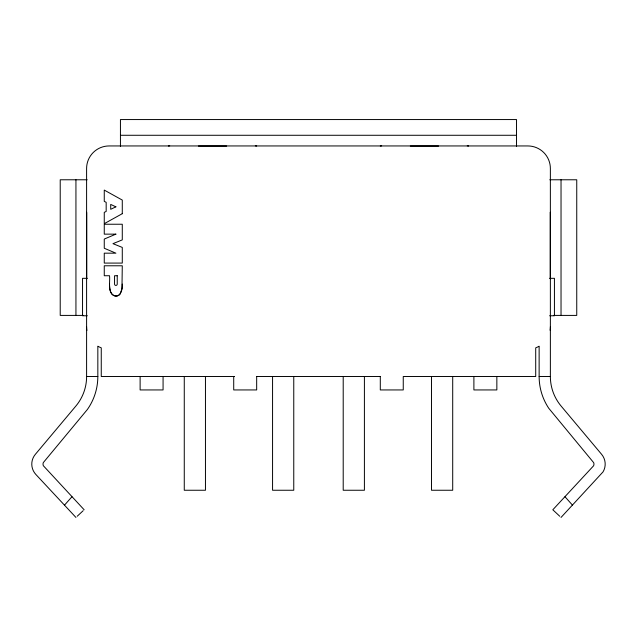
<?xml version="1.0" encoding="UTF-8"?>
<svg xmlns="http://www.w3.org/2000/svg" width="637" height="637" viewBox="0 0 637 637"><rect width="100%" height="100%" fill="white"/><g stroke="black" fill="none" stroke-linecap="round" stroke-linejoin="round"><path stroke-width="0.96" d="M122.28 284.086C122.527 288.68 121.229 296.874 114.971 296.006C107.096 293.195 110.336 281.896 109.524 275.733L104.261 275.733L104.261 265.78L122.28 265.78L121.962 288.792L120.146 293.928A5.008 5.008 0 0 1 115.886 296.07C110.058 295.855 109.564 288.465 109.524 284.086M64.48 505.157L71.981 496.733M561.03 517.443L603.056 471.866A15.431 15.288 0 0 0 601.631 454.348L561.125 406.08A46.66 46.23 0 0 1 550.376 376.491L550.368 168.479A22.534 22.534 0 0 0 527.834 145.945L109.134 145.945A22.534 22.534 0 0 0 86.6 168.479L86.6 376.515A46.644 46.214 0 0 1 75.835 406.095L35.338 454.348A15.423 15.28 0 0 0 35.863 474.469L75.938 517.443M77.196 516.273L83.184 510.683M120.441 135.275L516.527 135.275M198.394 146.064L226.653 146.064M410.316 146.064L438.574 146.064M87.158 179.777L60.22 179.777L60.22 315.411L83.495 315.411M549.811 179.777L576.748 179.777L576.748 315.411L553.473 315.411M87.317 278.321L82.539 278.321L82.539 315.761L87.317 315.761M549.651 278.321L554.429 278.321L554.429 315.761L549.651 315.761M86.6 376.515L97.835 376.515L97.835 346.209A22.534 22.534 0 0 0 101.259 347.826L101.259 376.515L234.575 376.515M256.416 376.515L380.552 376.515M380.297 376.515L380.297 389.94L403.253 389.94L403.253 376.515L535.709 376.515L535.709 347.826A22.534 22.534 0 0 0 539.133 346.209L539.133 376.515L550.368 376.515M559.772 516.273L552.82 509.783L593.565 465.822A4.045 4.013 0 0 0 593.676 462.661L548.736 408.245A58.126 57.593 0 0 1 539.141 376.499M84.156 509.783L43.372 465.751A4.045 4.013 0.1 0 1 43.324 462.589L87.38 409.487A58.102 57.569 0 0 0 97.827 376.515M564.987 496.733L572.488 505.157M561.03 179.777L561.03 315.411M550.249 212.495L550.249 278.735M516.527 146.494L516.527 119.557L120.441 119.557L120.441 146.494M496.852 376.515L496.852 389.94L473.896 389.94L473.896 376.515M452.708 376.515L452.708 490.251L431.512 490.251L431.512 376.515M364.404 376.515L364.404 490.251L343.208 490.251L343.208 376.515M293.761 376.515L293.761 490.251L272.564 490.251L272.564 376.515M256.671 376.515L256.671 389.94L233.715 389.94L233.715 376.515M205.456 376.515L205.456 490.251L184.268 490.251L184.268 376.515M163.072 376.515L163.072 389.94L140.116 389.94L140.116 376.515M86.72 278.735L86.72 212.495A22.677 2.19 0.2 0 1 86.608 212.272M75.938 179.777L75.938 315.411M550.368 326.717A22.534 22.534 0 0 1 550.089 330.245M86.919 330.468A22.534 22.534 0 0 1 86.6 326.709M550.36 212.272A22.677 2.19 -0.2 0 1 550.288 212.495M467.255 145.889A212.678 25.241 89.9 0 1 468.601 146.032M380.297 146.04A212.678 25.241 -89.9 0 1 381.643 145.881M168.367 146.032A212.678 25.241 -89.9 0 1 169.713 145.889M255.333 145.881A212.678 25.241 89.9 0 1 256.671 146.04M122.28 213.69L104.261 223.675L104.261 212.352L106.172 211.444L106.172 202.303L104.261 201.411L104.261 190.089L122.28 200.074L122.28 213.69M115.886 206.834L110.711 209.294L110.711 204.421L115.886 206.834M115.886 234.145L104.261 239.066L104.261 248.255L115.886 253.176L104.261 253.176L104.261 263.081L122.28 263.081L122.28 247.427L112.964 243.66L122.28 239.894L122.28 224.24L104.261 224.24L104.261 234.145L115.886 234.145M117.232 275.733L114.549 275.733L114.549 284.086A1.338 1.338 0 0 0 115.886 285.424A1.338 1.338 0 0 0 117.232 284.086L117.232 275.733"/></g></svg>
